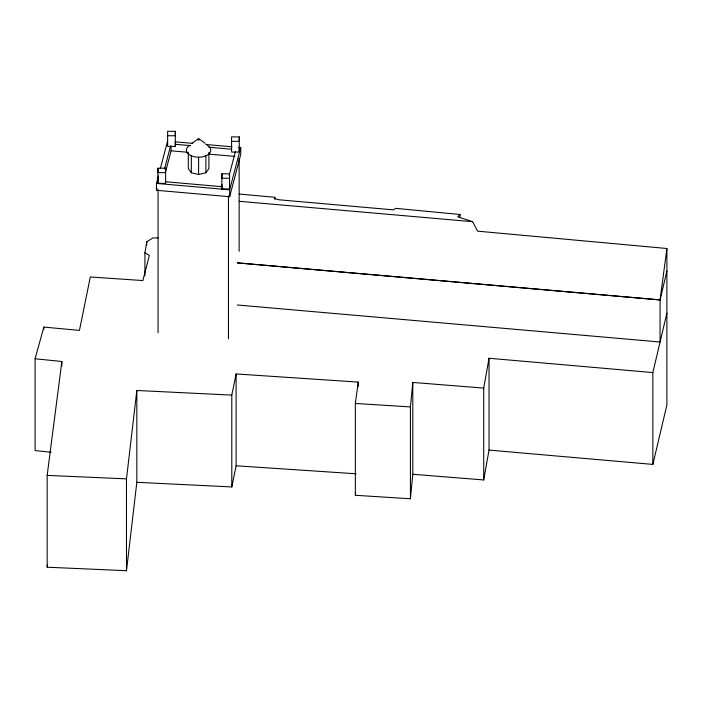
<?xml version="1.0" encoding="UTF-8"?>
<svg xmlns="http://www.w3.org/2000/svg" width="702" height="702" viewBox="0 0 702 702"><rect width="100%" height="100%" fill="white"/><g stroke="black" fill="none" stroke-linecap="round" stroke-linejoin="round"><path stroke-width="1.05" d="M165.628 172.648L157.941 172.648L157.941 168.208L165.628 168.208L165.628 183.362L157.941 183.362L157.941 178.922M175.325 146.455L175.325 131.3L167.638 131.3L167.638 146.455L175.325 146.455L175.325 142.015M175.325 131.3L175.325 135.74L167.638 135.74M229.563 178.247L221.876 178.247L221.876 173.806L229.563 173.806L229.563 188.961L221.876 188.961L221.876 184.521M239.259 152.053L239.259 136.899L231.572 136.899L231.572 152.053L239.259 152.053L239.259 147.613M239.259 136.899L239.259 141.339L231.572 141.339M51.167 452.246L35.1 450.587L35.1 358.757L61.873 361.512L47.166 475.386L47.166 567.216L126.492 570.7L136.829 482.309L231.8 486.942L231.8 395.112L236.109 373.947L358.257 382.099L355.344 403.448L355.344 495.287L410.416 498.762L410.416 406.932L412.802 382.441L483.713 388.109L489.022 358.257L652.851 372.569L666.9 313.11M410.416 498.762L412.802 474.28L412.802 382.441M126.492 570.7L126.492 478.869L136.829 390.479L231.8 395.112M47.166 567.216L47.446 565.049M237.337 304.993L660.073 342.006L660.073 299.921L666.9 248.499L477.614 231.16L472.604 221.683L457.739 216.795L460.056 214.496L395.7 208.336L393.585 209.88L279.194 199.807L274.552 198.631L274.815 197.288L239.268 194.042M355.344 495.287L355.633 493.146M144.919 275.842L144.919 252.878L146.771 241.786L152.869 237.96L158.257 237.89M412.802 474.28L483.713 479.94L489.022 450.096L489.022 358.257M231.8 486.942L236.109 465.786L236.109 373.947M237.337 262.908L660.073 299.921L666.9 271.016M489.022 450.096L652.851 464.408L666.9 404.94L666.9 248.499M238.566 147.367L240.751 147.56L240.751 154.449L229.651 196.709L156.449 190.295L156.449 183.415L158.398 176.018M160.337 168.62L167.55 141.155M156.449 190.295L157.011 188.189M164.531 168.884L170.542 146.007M165.356 172.657L171.086 150.816L171.086 145.893M229.115 175.605L235.398 151.685M229.651 196.709L229.651 189.821L240.751 147.56M35.1 358.757L43.849 327.079L79.44 330.405L90.304 276.992L142.866 280.546L149.359 255.449L144.919 252.878M188.294 152.343L188.294 168.55L191.313 172.753L198.605 174.5L205.888 172.753L208.906 168.55L208.906 152.343M191.971 143.296L197.938 139.084M47.166 475.386L126.492 478.869M355.344 403.448L410.416 406.932M236.109 465.786L356.072 473.789M239.233 201.307L472.604 221.683M175.202 141.822L192.681 143.348M205.791 144.498L232.011 146.797M175.412 144.305L190.549 145.63M208.924 147.236L231.625 149.228M171.086 150.816L187.302 152.229M208.924 154.124L234.863 156.397M165.575 181.748L221.788 186.671M156.449 183.415L229.651 189.821M237.337 262.829L660.073 299.921M199.263 139.084L198.605 138.926A0.939 0.544 0 0 0 197.666 139.47A0.939 0.544 0 0 0 198.605 140.005A0.939 0.544 0 0 0 199.535 139.47L199.263 139.084L205.23 143.296M652.851 372.569L652.851 464.408M483.713 388.109L483.713 479.94M460.056 214.496L460.056 217.55M358.257 382.099L358.257 386.469M274.815 197.288L274.815 199.184M239.145 158.406L239.145 251.29M228.466 195.779L228.466 338.934M221.876 173.806L221.876 188.961M205.888 155.467L205.888 172.753M198.605 157.213L198.605 174.5M191.313 155.467L191.313 172.753M158.055 189.619L158.055 332.766M157.941 168.208L157.941 183.362M146.771 241.786L146.771 245.068M136.829 390.479L136.829 482.309M61.873 361.512L61.873 365.882M43.849 327.079L43.849 329.264M207.213 145.209A12.188 7.038 0 0 1 207.213 155.151A12.188 7.038 0 0 1 189.988 155.151A12.188 7.038 0 0 1 189.988 145.209"/></g></svg>
